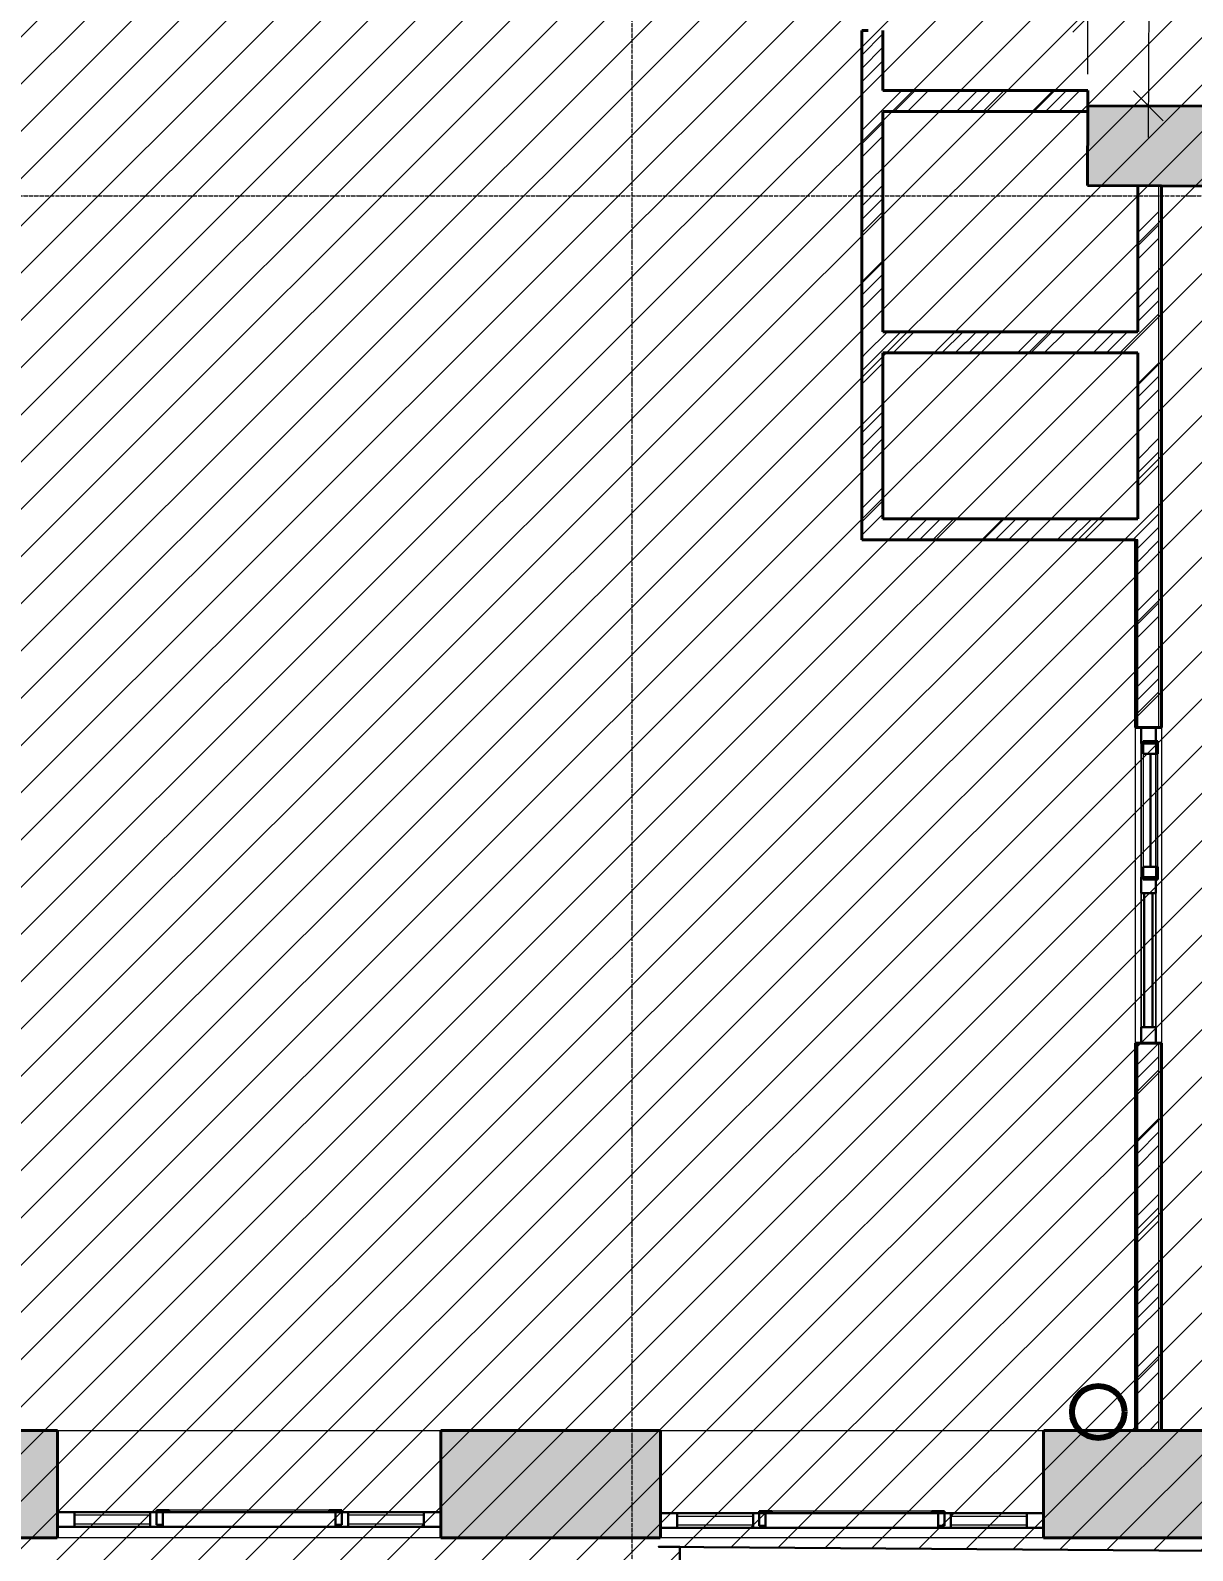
# Model space of a CAD drawing. Header units: millimetres. Extents: x -11886 to 379896, y -8130 to 47743.
# Drawn here: x 351007 to 356527, y 2318 to 9543 of the extents above; entities that cross this region are included whole.
import ezdxf

# ---------------------------------------------------------------- set-up
doc = ezdxf.new("R2010")
doc.units = ezdxf.units.MM
for name, pattern in [('ADSK_Линия сетки', [25, 20, -2.5, 0, -2.5]), ('ADSK_Сверху', [4.5, 3, -1.5]), ('ADSK_Снесено', [4.5, 3, -1.5])]:
    doc.linetypes.add(name, pattern=pattern)
for name, color, linetype, lineweight, true_color in [('_ Окна', 5, 'Continuous', 30, 0x0000ff), ('Витраж', 5, 'Continuous', 18, 0x0000ff), ('Окна', 5, 'Continuous', 18, 0x0000ff), ('Панели витража', 5, 'Continuous', 18, 0x0000ff), ('планы со стояками отопление_dwg', 7, 'Continuous', 9, 0x767676), ('Стены внутренние', 5, 'Continuous', 18, 0x0000ff), ('Стены наружные', 1, 'ADSK_Снесено', 18, 0xff0000), ('Стены штриховка', 5, 'Continuous', 18, 0x0000ff)]:
    doc.layers.add(name, color=color, linetype=linetype, lineweight=lineweight, true_color=true_color)
for name, color, linetype, lineweight in [('Оси', 7, 'Continuous', 9), ('Размеры', 7, 'Continuous', 9), ('стояки', 7, 'Continuous', 9)]:
    doc.layers.add(name, color=color, linetype=linetype, lineweight=lineweight)
doc.styles.add('GOST Common_1', font='GOST_Common.ttf', dxfattribs={"width": 0.9, "height": 200})
doc.dimstyles.new('ADSK_Основной_2_мм_Округление_до_1_мм', dxfattribs={"dimscale": 304.8, "dimtxt": 201.142999, "dimasz": 0.463911, "dimexe": 0.492126, "dimexo": 0.492126, "dimgap": 0.098425, "dimtad": 1, "dimdec": 0, "dimdsep": 46, "dimtxsty": 'GOST Common_1', "dimblk1": 'OBLIQUE', "dimblk2": 'OBLIQUE', "dimsah": 1, "dimcen": 0.09, "dimdle": 0.492126, "dimazin": 2, "dimtfac": 1, "dimtdec": 4, "dimtix": 1, "dimtmove": 0, "dimatfit": 3, "dimfxl": 1, "dimtvp": 1, "dimtolj": 1, "dimtzin": 0, "dimlwd": 20, "dimlwe": 20, "dimarcsym": 2})
pattern_1 = [(45, (322754.53, 150), (-179.6051, 179.6051), []), (45, (322818.03, 150), (0, 359.2102), []), (45, (322691.03, 150), (0, 359.2102), [])]

# ---------------------------------------------------------------- blocks, each defined once
blk = doc.blocks.new('Системная панель - _AR_Стекло_40мм_привязка по центру-1239009-04 План 4-го этажа')
at = {"layer": 'Панели витража', "color": 161, "linetype": 'ADSK_Сверху', "true_color": 0xaaaaff}
for p, q in [((180, 20), (-180, 20)), ((-180, -20), (-180, 20)), ((180, 20), (180, -20)), ((-180, -20), (180, -20))]:
    blk.add_line(p, q, dxfattribs=at)
blk = doc.blocks.new('Прямоугольный импост - 70х20_60мм-1225109-04 План 4-го этажа')
at = {"layer": 'Витраж', "color": 161, "linetype": 'ADSK_Сверху', "true_color": 0xaaaaff}
for p, q in [((39704.5, 2327.2), (39704.5, 2257.2)), ((39784.5, 2327.2), (39704.5, 2327.2)), ((40174.5, 2327.2), (40144.5, 2327.2)), ((39784.5, 2257.2), (39704.5, 2257.2)), ((40174.5, 2257.2), (40144.5, 2257.2))]:
    blk.add_line(p, q, dxfattribs=at)
blk = doc.blocks.new('Прямоугольный импост - 70х20_60мм-1424711-04 План 4-го этажа')
at = {"layer": 'Витраж', "color": 161, "linetype": 'ADSK_Сверху', "true_color": 0xaaaaff}
for p, q in [((-80, 35), (0, 35)), ((0, 35), (0, -35)), ((0, -35), (-80, -35))]:
    blk.add_line(p, q, dxfattribs=at)
blk = doc.blocks.new('Прямоугольный импост - 70х20_60мм-1424712-04 План 4-го этажа')
at = {"layer": 'Витраж', "color": 161, "linetype": 'ADSK_Сверху', "true_color": 0xaaaaff}
for p, q in [((0, 35), (-80, 35)), ((0, -35), (0, 35)), ((-80, -35), (0, -35))]:
    blk.add_line(p, q, dxfattribs=at)
blk = doc.blocks.new('Прямоугольный импост - 70х20_60мм-1225111-04 План 4-го этажа')
at = {"layer": 'Витраж', "color": 161, "linetype": 'ADSK_Сверху', "true_color": 0xaaaaff}
for p, q in [((40204.5, 2327.2), (40174.5, 2327.2)), ((41054.5, 2327.2), (41024.5, 2327.2)), ((40204.5, 2257.2), (40174.5, 2257.2)), ((41054.5, 2257.2), (41024.5, 2257.2))]:
    blk.add_line(p, q, dxfattribs=at)
blk = doc.blocks.new('Витраж-тент со смещением вовне - 60мм 30 сдвиг-1466942-04 План 4-го этажа')
at = {"layer": '_ Окна', "color": 161, "linetype": 'ADSK_Сверху', "true_color": 0xaaaaff}
for p, q in [((-440, 25), (-440, -45)), ((-440, 25), (-410, 25)), ((-440, -45), (-440, 25)), ((440, 25), (410, 25)), ((440, -45), (440, 25)), ((440, -45), (440, 25)), ((-380, -45), (-440, -45)), ((-380, -35), (-380, -45)), ((380, -35), (380, -45)), ((380, -45), (440, -45))]:
    blk.add_line(p, q, dxfattribs=at)
at = {"layer": 'Окна', "color": 161, "linetype": 'ADSK_Сверху', "true_color": 0xaaaaff}
blk.add_line((-380, -45), (380, -45), dxfattribs=at)
blk = doc.blocks.new('Витраж-тент со смещением вовне - 60мм 30 сдвиг-1466970-04 План 4-го этажа')
at = {"layer": '_ Окна', "color": 161, "linetype": 'ADSK_Сверху', "true_color": 0xaaaaff}
for p, q in [((-440, -35), (-440, -45)), ((-440, -45), (-440, -35)), ((-380, -45), (-440, -45)), ((-380, -35), (-380, -45)), ((380, -35), (380, -45)), ((380, -45), (440, -45)), ((440, -45), (440, -35)), ((440, -45), (440, -35))]:
    blk.add_line(p, q, dxfattribs=at)
at = {"layer": 'Окна', "color": 161, "linetype": 'ADSK_Сверху', "true_color": 0xaaaaff}
blk.add_line((-380, -45), (380, -45), dxfattribs=at)
blk = doc.blocks.new('Прямоугольный импост - 70х20_60мм-1225113-04 План 4-го этажа')
at = {"layer": 'Витраж', "color": 161, "linetype": 'ADSK_Сверху', "true_color": 0xaaaaff}
for p, q in [((41084.5, 2327.2), (41054.5, 2327.2)), ((41524.5, 2327.2), (41444.5, 2327.2)), ((41524.5, 2257.2), (41524.5, 2327.2)), ((41084.5, 2257.2), (41054.5, 2257.2)), ((41524.5, 2257.2), (41444.5, 2257.2))]:
    blk.add_line(p, q, dxfattribs=at)
blk = doc.blocks.new('Прямоугольный импост - 70х60мм-1424709-04 План 4-го этажа')
at = {"layer": 'Витраж', "color": 161, "linetype": 'ADSK_Сверху', "true_color": 0xaaaaff}
for p, q in [((-30, 35), (30, 35)), ((30, -35), (-30, -35))]:
    blk.add_line(p, q, dxfattribs=at)
blk = doc.blocks.new('Прямоугольный импост - 70х60мм-1225009-04 План 4-го этажа')
at = {"layer": 'Витраж', "color": 161, "linetype": 'ADSK_Сверху', "true_color": 0xaaaaff}
for p, q in [((39784.5, 2327.2), (39784.5, 2312.2)), ((40144.5, 2327.2), (39784.5, 2327.2)), ((40144.5, 2312.2), (40144.5, 2327.2)), ((39784.5, 2272.2), (39784.5, 2257.2)), ((40144.5, 2257.2), (39784.5, 2257.2)), ((40144.5, 2257.2), (40144.5, 2272.2))]:
    blk.add_line(p, q, dxfattribs=at)
blk = doc.blocks.new('Прямоугольный импост - 70х60мм-1242018-04 План 4-го этажа')
at = {"layer": 'Витраж', "color": 161, "linetype": 'ADSK_Сверху', "true_color": 0xaaaaff}
for p, q in [((40204.5, 2327.2), (40204.5, 2257.2)), ((41024.5, 2327.2), (40204.5, 2327.2)), ((41024.5, 2257.2), (41024.5, 2327.2)), ((41024.5, 2257.2), (40204.5, 2257.2))]:
    blk.add_line(p, q, dxfattribs=at)
blk = doc.blocks.new('Прямоугольный импост - 70х20_56мм-1463737-04 План 4-го этажа')
at = {"layer": 'Витраж', "color": 161, "linetype": 'ADSK_Сверху', "true_color": 0xaaaaff}
for p, q in [((33597.8, 6080), (33527.8, 6080)), ((33527.8, 5330), (33527.8, 6080)), ((33597.8, 5330), (33597.8, 6080))]:
    blk.add_line(p, q, dxfattribs=at)
blk = doc.blocks.new('Прямоугольный импост - 70х20_56мм-V5-04 План 4-го этажа')
at = {"layer": 'Витраж', "color": 161, "linetype": 'ADSK_Сверху', "true_color": 0xaaaaff}
for p, q in [((33527.8, 4580), (33527.8, 5330)), ((33597.8, 4580), (33597.8, 5330)), ((33527.8, 4580), (33597.8, 4580))]:
    blk.add_line(p, q, dxfattribs=at)
blk = doc.blocks.new('Прямоугольный импост - 70х20_60мм-V26-04 План 4-го этажа')
at = {"layer": 'Витраж', "lineweight": 30}
for p, q in [((-80, 35), (0, 35)), ((-80, -35), (-80, 35)), ((0, 35), (0, -35)), ((0, -35), (-80, -35))]:
    blk.add_line(p, q, dxfattribs=at)
blk = doc.blocks.new('Прямоугольный импост - 70х20_60мм-V27-04 План 4-го этажа')
at = {"layer": 'Витраж', "lineweight": 30}
for p, q in [((0, 35), (-80, 35)), ((-80, 35), (-80, -35)), ((0, -35), (0, 35)), ((-80, -35), (0, -35))]:
    blk.add_line(p, q, dxfattribs=at)
blk = doc.blocks.new('Прямоугольный импост - 70х60мм-V28-04 План 4-го этажа')
at = {"layer": 'Витраж', "lineweight": 30}
for p, q in [((-30, 35), (30, 35)), ((-30, -35), (-30, 35)), ((30, 35), (30, -35)), ((30, -35), (-30, -35))]:
    blk.add_line(p, q, dxfattribs=at)
blk = doc.blocks.new('Прямоугольный импост - 70х60мм-V29-04 План 4-го этажа')
at = {"layer": 'Витраж', "lineweight": 30}
for p, q in [((32624.6, 2345.9), (32624.6, 2275.9)), ((32984.6, 2345.9), (32624.6, 2345.9)), ((32984.6, 2275.9), (32984.6, 2345.9)), ((32624.6, 2275.9), (32984.6, 2275.9))]:
    blk.add_line(p, q, dxfattribs=at)
blk = doc.blocks.new('Прямоугольный импост - 70х60мм-V30-04 План 4-го этажа')
at = {"layer": 'Витраж', "lineweight": 30}
for p, q in [((31744.6, 2345.9), (31744.6, 2275.9)), ((32564.6, 2345.9), (31744.6, 2345.9)), ((32564.6, 2275.9), (32564.6, 2345.9)), ((31744.6, 2275.9), (32564.6, 2275.9))]:
    blk.add_line(p, q, dxfattribs=at)
blk = doc.blocks.new('Прямоугольный импост - 70х20_60мм-1236776-04 План 4-го этажа')
at = {"layer": 'Витраж', "lineweight": 30}
for p, q in [((-80, 35), (0, 35)), ((-80, -35), (-80, 35)), ((0, 35), (0, -35)), ((0, -35), (-80, -35))]:
    blk.add_line(p, q, dxfattribs=at)
blk = doc.blocks.new('Прямоугольный импост - 70х20_60мм-1236778-04 План 4-го этажа')
at = {"layer": 'Витраж', "lineweight": 30}
for p, q in [((0, 35), (-80, 35)), ((-80, 35), (-80, -35)), ((0, -35), (0, 35)), ((-80, -35), (0, -35))]:
    blk.add_line(p, q, dxfattribs=at)
blk = doc.blocks.new('Прямоугольный импост - 70х60мм-1236773-04 План 4-го этажа')
at = {"layer": 'Витраж', "lineweight": 30}
for p, q in [((-30, 35), (30, 35)), ((-30, -35), (-30, 35)), ((30, 35), (30, -35)), ((30, -35), (-30, -35))]:
    blk.add_line(p, q, dxfattribs=at)
blk = doc.blocks.new('Прямоугольный импост - 70х60мм-V9-04 План 4-го этажа')
at = {"layer": 'Витраж', "lineweight": 30}
for p, q in [((41084.5, 2327.2), (41084.5, 2257.2)), ((41444.5, 2327.2), (41084.5, 2327.2)), ((41444.5, 2257.2), (41444.5, 2327.2)), ((41084.5, 2257.2), (41444.5, 2257.2))]:
    blk.add_line(p, q, dxfattribs=at)
blk = doc.blocks.new('Прямоугольный импост - 70х60мм-V10-04 План 4-го этажа')
at = {"layer": 'Витраж', "lineweight": 30}
for p, q in [((40204.5, 2327.2), (40204.5, 2257.2)), ((41024.5, 2327.2), (40204.5, 2327.2)), ((41024.5, 2257.2), (41024.5, 2327.2)), ((40204.5, 2257.2), (41024.5, 2257.2))]:
    blk.add_line(p, q, dxfattribs=at)
blk = doc.blocks.new('Системная панель - _AR_Стекло_40мм_привязка по центру-1463740-04 План 4-го этажа')
at = {"layer": 'Панели витража', "lineweight": 30}
for p, q in [((318, 20), (-318, 20)), ((-318, 20), (-318, -20)), ((318, -20), (318, 20)), ((-318, -20), (318, -20))]:
    blk.add_line(p, q, dxfattribs=at)
blk = doc.blocks.new('Прямоугольный импост - 70х40_56мм-1228583-04 План 4-го этажа')
at = {"layer": 'Витраж'}
for p, q in [((33527.8, 5292), (33527.8, 4656)), ((33597.8, 5292), (33597.8, 4656))]:
    blk.add_line(p, q, dxfattribs=at)
blk = doc.blocks.new('Прямоугольный импост - 70х20_56мм-1463700-04 План 4-го этажа')
at = {"layer": 'Витраж', "lineweight": 30}
for p, q in [((-76, 35), (0, 35)), ((-76, -35), (-76, 35)), ((0, 35), (0, -35)), ((0, -35), (-76, -35))]:
    blk.add_line(p, q, dxfattribs=at)
blk = doc.blocks.new('Прямоугольный импост - 70х20_56мм-1463701-04 План 4-го этажа')
at = {"layer": 'Витраж', "lineweight": 30}
for p, q in [((0, 35), (-76, 35)), ((-76, 35), (-76, -35)), ((0, -35), (0, 35)), ((-76, -35), (0, -35))]:
    blk.add_line(p, q, dxfattribs=at)
blk = doc.blocks.new('Витраж-тент со смещением вовне - 60мм 11 сдвиг-2120067-04 План 4-го этажа')
at = {"layer": '_ Окна'}
for p, q in [((-329, 25), (-329, -45)), ((-329, 25), (-269, 25)), ((-329, -45), (-329, 25)), ((-269, 25), (-269, -45)), ((329, 25), (269, 25)), ((269, 25), (269, -45)), ((329, -45), (329, 25)), ((329, -45), (329, 25)), ((-269, -45), (-329, -45)), ((-269, -10), (269, -10)), ((269, -45), (329, -45))]:
    blk.add_line(p, q, dxfattribs=at)
at = {"layer": 'Окна'}
for p, q in [((269, 25), (-269, 25)), ((-269, -45), (269, -45))]:
    blk.add_line(p, q, dxfattribs=at)
blk = doc.blocks.new('Прямоугольный импост - 70х40_56мм-1463738-04 План 4-го этажа')
at = {"layer": 'Витраж'}
for p, q in [((33527.8, 6004), (33527.8, 5368)), ((33597.8, 6004), (33597.8, 5368))]:
    blk.add_line(p, q, dxfattribs=at)
blk = doc.blocks.new('Прямоугольный импост - 70х76мм-1463739-04 План 4-го этажа')
at = {"layer": 'Витраж', "lineweight": 30}
for p, q in [((-38, 35), (38, 35)), ((-38, -35), (-38, 35)), ((38, 35), (38, -35)), ((38, -35), (-38, -35))]:
    blk.add_line(p, q, dxfattribs=at)
blk = doc.blocks.new('планы со стояками отопление_dwg-1484427-04 План 4-го этажа')
at = {"layer": 'стояки', "color": 246, "lineweight": 80, "true_color": 0x7f001f}
blk.add_circle((203813.8, 412735.6), 124.3, dxfattribs=at)
blk = doc.blocks.new('_Oblique')
at = {"color": 0, "linetype": 'ByBlock', "lineweight": -2}
blk.add_line((-0.5, -0.5), (0.5, 0.5), dxfattribs=at)
blk = doc.blocks.new('*D2988')
at = {"layer": 'Defpoints', "color": 0, "transparency": 16777216}
for p in [(355056.1, 9956.5), (356028.8, 9856.5), (356028.8, 9256.7)]:
    blk.add_point(p, dxfattribs=at)
at = {"layer": 'Размеры', "color": 0, "lineweight": 20, "transparency": 16777216}
for p, q in [((356028.8, 9406.7), (356028.8, 10006.5)), ((354906.1, 9856.5), (356178.8, 9856.5)), ((355056.1, 9806.5), (355056.1, 9706.5))]:
    blk.add_line(p, q, dxfattribs=at)
at = {"layer": 'Размеры', "color": 0, "lineweight": 20, "transparency": 16777216, "xscale": 141.4, "yscale": 141.4, "zscale": 141.4, "rotation": 180}
blk.add_blockref('_Oblique', (355056.1, 9856.5), dxfattribs=at)
at = {"layer": 'Размеры', "color": 0, "lineweight": 20, "transparency": 16777216, "xscale": 141.4, "yscale": 141.4, "zscale": 141.4}
blk.add_blockref('_Oblique', (356028.8, 9856.5), dxfattribs=at)
at = {"layer": 'Размеры', "color": 0, "lineweight": 20, "transparency": 16777216, "insert": (355542.4, 9986.5), "char_height": 200, "width": 454.106, "attachment_point": 5, "style": 'GOST Common_1'}
blk.add_mtext('\\A1;973', dxfattribs=at)
blk = doc.blocks.new('*D2991')
at = {"layer": 'Defpoints', "color": 0, "transparency": 16777216}
for p in [(358925.5, 9697.5), (358925.3, 9597.5), (356028.7, 9184.8)]:
    blk.add_point(p, dxfattribs=at)
at = {"layer": 'Размеры', "color": 0, "lineweight": 20, "transparency": 16777216}
for p, q in [((356029.1, 9334.8), (356030.2, 9755.2)), ((355879.8, 9605.6), (359075.3, 9597.1)), ((358925.1, 9547.5), (358924.9, 9447.5))]:
    blk.add_line(p, q, dxfattribs=at)
at = {"layer": 'Размеры', "color": 0, "lineweight": 20, "transparency": 16777216, "xscale": 141.4, "yscale": 141.4, "zscale": 141.4}
for p, rotation in [((356029.8, 9605.2), 179.8485505273597), ((358925.3, 9597.5), 359.8485505273597)]:
    blk.add_blockref('_Oblique', p, dxfattribs=dict(at, rotation=rotation))
at = {"layer": 'Размеры', "color": 0, "lineweight": 20, "transparency": 16777216, "insert": (357477.9, 9731.3), "char_height": 200, "width": 605.475, "attachment_point": 5, "rotation": 359.84855, "style": 'GOST Common_1'}
blk.add_mtext('\\A1;2895', dxfattribs=at)
blk = doc.blocks.new('*D3029')
at = {"layer": 'Defpoints', "color": 0, "transparency": 16777216}
for p in [(355721.3, 13206.6), (356317.1, 9184), (356417.1, 9183.8)]:
    blk.add_point(p, dxfattribs=at)
at = {"layer": 'Размеры', "color": 0, "lineweight": 20, "transparency": 16777216}
for p, q in [((356328.1, 13355), (356316.7, 9034)), ((355871.3, 13206.2), (356477.7, 13204.6)), ((356267.1, 9184.2), (356167.1, 9184.4))]:
    blk.add_line(p, q, dxfattribs=at)
at = {"layer": 'Размеры', "color": 0, "lineweight": 20, "transparency": 16777216, "xscale": 141.4, "yscale": 141.4, "zscale": 141.4}
for p, rotation in [((356327.7, 13205), 89.84855052735752), ((356317.1, 9184), 269.8485505273575)]:
    blk.add_blockref('_Oblique', p, dxfattribs=dict(at, rotation=rotation))
at = {"layer": 'Размеры', "color": 0, "lineweight": 20, "transparency": 16777216, "insert": (356192.4, 11194.9), "char_height": 200, "width": 580.928, "attachment_point": 5, "rotation": 89.84855, "style": 'GOST Common_1'}
blk.add_mtext('\\A1;4021', dxfattribs=at)

msp = doc.modelspace()

# ---------------------------------------------------------------- hatches: boundary and pattern name
at = {"lineweight": 13, "true_color": 0x636466, "transparency": 33554559}
h = msp.add_hatch(dxfattribs=at)
h.set_pattern_fill('ANSI31', color=251, scale=50)
h.set_pattern_definition([(45, (322754.53, 85026.59), (-112.2532, 112.2532), [])])
h.paths.add_polyline_path([(372687.94, 8682.3), (378968.48, 8682.3), (378787.15, 43909.21), (368787.75, 43909.21), (368787.75, 21084.06), (369474.39, 21054.57), (369476.21, 11328.12), (323525.66, 11328.12), (323525.66, 8679.25), (323045.03, 8679.25), (323045.03, 456.79), (331027.53, 422.02), (331027.53, 2336.48), (341727.18, 2336.48), (341727.18, -2582.57), (354090.93, -2582.57), (354090.93, 2335.74), (364791.47, 2256.79), (364791.47, 300.23), (372687.94, 300.23)])
at = {"layer": 'Стены внутренние', "lineweight": 9}
h = msp.add_hatch(dxfattribs=at)
h.set_pattern_fill('FP_1', color=256, style=0, pattern_type=2)
h.set_pattern_definition(pattern_1)
h.paths.add_polyline_path([(354986.07, 9256.74), (355056.07, 9256.74), (355056.07, 9542.54), (354956.07, 9542.54), (354956.07, 9256.74)])
h.paths.add_polyline_path([(354986.07, 11242.54), (355056.07, 11242.54), (355056.07, 11342.54), (354956.07, 11342.54), (354956.07, 11242.54)])
h = msp.add_hatch(dxfattribs=at)
h.set_pattern_fill('FP_1', color=256, style=0, pattern_type=2)
h.set_pattern_definition(pattern_1)
h.paths.add_polyline_path([(355056.07, 8110.03), (355056.07, 9256.74), (354956.07, 9256.74), (354956.07, 8110.03)])
h = msp.add_hatch(dxfattribs=at)
h.set_pattern_fill('FP_1', color=256, style=0, pattern_type=2)
h.set_pattern_definition(pattern_1)
h.paths.add_polyline_path([(356028.65, 9156.74), (356028.8, 9256.74), (355056.07, 9256.74), (355056.07, 9156.74), (356027.72, 9156.74)])
at = {"layer": 'Стены внутренние', "true_color": 0xc0c0c0}
h = msp.add_hatch(color=9, dxfattribs=at)
h.paths.add_polyline_path([(364854.77, 8781.48), (364850.53, 9161.49), (363044.38, 9166.26), (363043.37, 8786.27), (363813.8, 8784.23)])
h.paths.add_polyline_path([(362013.38, 8788.99), (362013.38, 9168.99), (359954.16, 9174.43), (359953.15, 8794.43), (361561.13, 8790.18)])
h.paths.add_polyline_path([(358923.16, 8797.16), (358923.97, 9177.16), (356028.73, 9184.81), (356027.72, 8804.81), (357055.77, 8802.09)])
at = {"layer": 'Стены внутренние', "lineweight": 9}
h = msp.add_hatch(dxfattribs=at)
h.set_pattern_fill('FP_1', color=256, style=0, pattern_type=2)
h.set_pattern_definition(pattern_1)
h.paths.add_polyline_path([(356267.38, 7121.05), (356367.38, 7121.05), (356367.38, 8803.91), (356267.38, 8803.91), (356267.38, 7221.05)])
h = msp.add_hatch(dxfattribs=at)
h.set_pattern_fill('FP_1', color=256, style=0, pattern_type=2)
h.set_pattern_definition(pattern_1)
h.paths.add_polyline_path([(356255.38, 8010.03), (356267.38, 8010.03), (356267.38, 8110.03), (354956.07, 8110.03), (354956.07, 8010.03), (356163.97, 8010.03)])
h = msp.add_hatch(dxfattribs=at)
h.set_pattern_fill('FP_1', color=256, style=0, pattern_type=2)
h.set_pattern_definition(pattern_1)
h.paths.add_polyline_path([(354956.07, 7221.05), (355056.07, 7221.05), (355056.07, 8010.03), (354956.07, 8010.03), (354956.07, 7982.26)])
h = msp.add_hatch(dxfattribs=at)
h.set_pattern_fill('FP_1', color=256, style=0, pattern_type=2)
h.set_pattern_definition(pattern_1)
h.paths.add_polyline_path([(356255.38, 7121.05), (356267.38, 7121.05), (356267.38, 7221.05), (354956.07, 7221.05), (354956.07, 7121.05), (356211.9, 7121.05)])
h = msp.add_hatch(dxfattribs=at)
h.set_pattern_fill('FP_1', color=256, style=0, pattern_type=2)
h.set_pattern_definition(pattern_1)
h.paths.add_polyline_path([(356267.38, 2889.5), (356367.38, 2889.5), (356367.38, 4730.03), (356267.38, 4730.03), (356267.38, 3436.26)])
h.paths.add_polyline_path([(356267.38, 6230.03), (356367.38, 6230.03), (356367.38, 7121.05), (356267.38, 7121.05), (356267.38, 6645.9)])
at = {"layer": 'Стены наружные', "true_color": 0xc0c0c0}
h = msp.add_hatch(color=9, dxfattribs=at)
h.paths.add_polyline_path([(364278.99, 2379.5), (365301.47, 2379.5), (365300.53, 2889.5), (364278.99, 2889.5), (364278.99, 2683.43)])
h.paths.add_polyline_path([(362458.99, 2379.5), (362458.99, 2889.5), (361442.17, 2889.5), (361442.17, 2379.5), (361561.13, 2379.5)])
h.paths.add_polyline_path([(359622.17, 2379.5), (359622.17, 2889.5), (358629.15, 2889.5), (358629.15, 2379.5), (359308.45, 2379.5)])
h.paths.add_polyline_path([(356158.59, 2379.5), (356809.15, 2379.5), (356809.15, 2889.5), (355819.17, 2889.5), (355819.17, 2379.5)])
h.paths.add_polyline_path([(352956.27, 2379.5), (353999.17, 2379.5), (353999.17, 2889.5), (352956.27, 2889.5), (352956.27, 2712.14)])
h.paths.add_polyline_path([(351136.27, 2379.5), (351136.27, 2889.5), (350123.49, 2889.5), (350123.49, 2379.5), (350615.42, 2379.5)])
h.paths.add_polyline_path([(348303.49, 2379.5), (348303.49, 2889.5), (347304.35, 2889.5), (347304.35, 2379.5), (348045.05, 2379.5)])
h.paths.add_polyline_path([(344533.07, 2379.5), (345484.35, 2379.5), (345484.35, 2889.5), (344533.07, 2889.5), (344533.07, 2723.68)])
h.paths.add_polyline_path([(341692.25, 2379.5), (342713.07, 2379.5), (342713.07, 2889.5), (341692.25, 2889.5), (341692.25, 2723.68)])
h.paths.add_polyline_path([(339035.07, 2379.5), (339872.25, 2379.5), (339872.25, 2889.5), (338882.04, 2889.5), (338882.04, 2379.5), (339034.34, 2379.5)])
h.paths.add_polyline_path([(336058.78, 2379.5), (337062.04, 2379.5), (337062.04, 2889.5), (336058.78, 2889.5), (336058.78, 2731.97)])
h.paths.add_polyline_path([(331027.53, 2379.5), (331404.77, 2379.5), (331404.77, 2889.5), (331027.53, 2889.5), (331027.53, 2731.97)])
h.paths.add_polyline_path([(334238.78, 2379.5), (334238.78, 2889.5), (333224.77, 2889.5), (333224.77, 2379.5)])

# ---------------------------------------------------------------- linework, layer by layer
at = {"color": 251, "lineweight": 30, "true_color": 0x636466}
msp.add_lwpolyline([(368787.75, 21084.06), (368787.75, 43909.21), (378787.15, 43909.21), (378968.48, 8682.3), (372687.94, 8682.3), (372687.94, 300.23), (364791.47, 300.23), (364791.47, 2256.79), (353990.51, 2336.48), (354090.93, 2335.74), (354090.93, -2582.57), (341727.18, -2582.57), (341727.18, 2336.48), (331027.53, 2336.48), (331027.53, 422.02), (323045.03, 456.79), (323045.03, 8679.25)], dxfattribs=at)
at = {"layer": 'Оси', "linetype": 'ADSK_Линия сетки'}
for p, q in [((353864.44, -5025.59), (353864.44, 44684.79)), ((311668.31, 8756.79), (379896.25, 8756.79))]:
    msp.add_line(p, q, dxfattribs=at)
at = {"layer": 'Стены внутренние', "color": 18, "lineweight": 40, "true_color": 0x000000}
for p, q in [((354956.07, 9542.54), (354956.07, 7121.05)), ((354986.07, 9542.54), (354956.07, 9542.54)), ((355056.07, 9256.74), (355056.07, 9542.54)), ((356028.8, 9256.74), (355056.07, 9256.74)), ((356028.8, 9156.74), (356028.8, 9256.74)), ((356028.73, 9184.81), (356027.72, 8804.81)), ((358924.16, 9177.16), (356028.73, 9184.81)), ((355056.07, 8110.03), (355056.07, 9156.74)), ((355056.07, 9156.74), (356028.8, 9156.74)), ((356027.72, 8804.81), (356377.38, 8803.89)), ((356267.38, 8804.18), (356267.38, 8110.03)), ((356379.38, 6230.03), (356379.38, 8803.88)), ((356379.38, 8803.88), (358617.15, 8797.97)), ((356267.38, 8110.03), (355056.07, 8110.03)), ((355056.07, 8010.03), (356267.38, 8010.03)), ((355056.07, 7221.05), (355056.07, 8010.03)), ((356267.38, 8010.03), (356267.38, 7221.05)), ((356267.38, 7221.05), (355056.07, 7221.05)), ((354956.07, 7121.05), (356255.38, 7121.05)), ((356255.38, 7121.05), (356255.38, 6230.03)), ((356255.38, 6230.03), (356379.38, 6230.03)), ((356255.38, 4730.03), (356255.38, 2889.5)), ((356379.38, 4730.03), (356255.38, 4730.03)), ((356379.38, 2889.5), (356379.38, 4730.03)), ((356257.38, 2889.5), (356377.38, 2889.5))]:
    msp.add_line(p, q, dxfattribs=at)
at = {"layer": 'Стены внутренние', "color": 18, "true_color": 0x000000}
for p, q in [((356255.38, 4730.03), (356255.38, 6230.03)), ((356379.38, 6230.03), (356379.38, 4730.03))]:
    msp.add_line(p, q, dxfattribs=at)
at = {"layer": 'Стены наружные', "color": 18, "lineweight": 40, "true_color": 0x000000}
for p, q in [((351136.27, 2889.5), (350123.49, 2889.5)), ((351136.27, 2379.5), (351136.27, 2889.5)), ((353999.17, 2889.5), (352956.27, 2889.5)), ((352956.27, 2889.5), (352956.27, 2379.5)), ((353999.17, 2379.5), (353999.17, 2889.5)), ((356255.38, 2889.5), (355819.17, 2889.5)), ((355819.17, 2889.5), (355819.17, 2379.5)), ((356809.15, 2889.5), (356379.38, 2889.5)), ((350123.49, 2379.5), (351136.27, 2379.5)), ((352956.27, 2379.5), (353999.17, 2379.5)), ((355819.17, 2379.5), (356809.15, 2379.5))]:
    msp.add_line(p, q, dxfattribs=at)
at = {"layer": 'Стены наружные', "color": 18, "true_color": 0x000000}
for p, q in [((351136.27, 2889.5), (352956.27, 2889.5)), ((353999.17, 2889.5), (355819.17, 2889.5)), ((352956.27, 2379.5), (351136.27, 2379.5)), ((355819.17, 2379.5), (353999.17, 2379.5))]:
    msp.add_line(p, q, dxfattribs=at)
at = {"layer": 'Стены штриховка'}
for p, q in [((356367.38, 6230.03), (356367.38, 8803.91)), ((356379.38, 8803.88), (356377.38, 8803.89)), ((356377.38, 6230.03), (356377.38, 8803.89)), ((356267.38, 7121.05), (356255.38, 7121.05)), ((356257.38, 6230.03), (356257.38, 7121.05)), ((356267.38, 6230.03), (356267.38, 7121.05)), ((356257.38, 2889.5), (356257.38, 4730.03)), ((356267.38, 2889.5), (356267.38, 4730.03)), ((356367.38, 2889.5), (356367.38, 4730.03)), ((356377.38, 2889.5), (356377.38, 4730.03)), ((356255.38, 2889.5), (356257.38, 2889.5)), ((356377.38, 2889.5), (356379.38, 2889.5))]:
    msp.add_line(p, q, dxfattribs=at)

# ---------------------------------------------------------------- block references
at = {"layer": '_ Окна', "rotation": 89.99999999999984}
msp.add_blockref('Витраж-тент со смещением вовне - 60мм 11 сдвиг-2120067-04 План 4-го этажа', (356317.38, 5836.03), dxfattribs=at)
at = {"layer": '_ Окна', "color": 161, "linetype": 'ADSK_Сверху', "true_color": 0xaaaaff, "rotation": 180}
for name, p in [('Витраж-тент со смещением вовне - 60мм 30 сдвиг-1466942-04 План 4-го этажа', (352046.27, 2465.97)), ('Витраж-тент со смещением вовне - 60мм 30 сдвиг-1466970-04 План 4-го этажа', (352046.27, 2465.97)), ('Витраж-тент со смещением вовне - 60мм 30 сдвиг-1466942-04 План 4-го этажа', (354909.17, 2460.89)), ('Витраж-тент со смещением вовне - 60мм 30 сдвиг-1466970-04 План 4-го этажа', (354909.17, 2460.89))]:
    msp.add_blockref(name, p, dxfattribs=at)
at = {"layer": 'Витраж', "color": 161, "linetype": 'ADSK_Сверху', "true_color": 0xaaaaff}
for name, p in [('Прямоугольный импост - 70х20_56мм-1463737-04 План 4-го этажа', (322754.53, 150)), ('Прямоугольный импост - 70х20_56мм-V5-04 План 4-го этажа', (322754.53, 150)), ('Прямоугольный импост - 70х20_60мм-1225109-04 План 4-го этажа', (311431.82, 173.82)), ('Прямоугольный импост - 70х60мм-1225009-04 План 4-го этажа', (311431.82, 173.82)), ('Прямоугольный импост - 70х20_60мм-1225111-04 План 4-го этажа', (311431.82, 173.82)), ('Прямоугольный импост - 70х60мм-1242018-04 План 4-го этажа', (311431.82, 173.82)), ('Прямоугольный импост - 70х20_60мм-1225113-04 План 4-го этажа', (311431.82, 173.82)), ('Прямоугольный импост - 70х60мм-1225009-04 План 4-го этажа', (312731.82, 173.82)), ('Прямоугольный импост - 70х20_60мм-1424712-04 План 4-го этажа', (352956.27, 2465.97)), ('Прямоугольный импост - 70х20_60мм-1225109-04 План 4-го этажа', (314294.72, 168.74)), ('Прямоугольный импост - 70х60мм-1225009-04 План 4-го этажа', (314294.72, 168.74)), ('Прямоугольный импост - 70х20_60мм-1225111-04 План 4-го этажа', (314294.72, 168.74)), ('Прямоугольный импост - 70х60мм-1242018-04 План 4-го этажа', (314294.72, 168.74)), ('Прямоугольный импост - 70х20_60мм-1225113-04 План 4-го этажа', (314294.72, 168.74)), ('Прямоугольный импост - 70х60мм-1225009-04 План 4-го этажа', (315594.72, 168.74)), ('Прямоугольный импост - 70х20_60мм-1424712-04 План 4-го этажа', (355819.17, 2460.89))]:
    msp.add_blockref(name, p, dxfattribs=at)
at = {"layer": 'Витраж', "extrusion": (0, 0, -1), "rotation": 90.00000000000017}
for name, p in [('Прямоугольный импост - 70х20_56мм-1463700-04 План 4-го этажа', (-356317.38, 6230.03)), ('Прямоугольный импост - 70х76мм-1463739-04 План 4-го этажа', (-356317.38, 5480.03))]:
    msp.add_blockref(name, p, dxfattribs=at)
at = {"layer": 'Витраж'}
for name, p in [('Прямоугольный импост - 70х40_56мм-1463738-04 План 4-го этажа', (322754.53, 150)), ('Прямоугольный импост - 70х40_56мм-1228583-04 План 4-го этажа', (322754.53, 150)), ('Прямоугольный импост - 70х60мм-V9-04 План 4-го этажа', (310131.82, 173.82)), ('Прямоугольный импост - 70х60мм-V10-04 План 4-го этажа', (311431.82, 173.82)), ('Прямоугольный импост - 70х60мм-V9-04 План 4-го этажа', (311431.82, 173.82)), ('Прямоугольный импост - 70х20_60мм-1236778-04 План 4-го этажа', (352956.27, 2465.97)), ('Прямоугольный импост - 70х60мм-V29-04 План 4-го этажа', (321454.53, 150)), ('Прямоугольный импост - 70х60мм-V30-04 План 4-го этажа', (322754.53, 150)), ('Прямоугольный импост - 70х60мм-V29-04 План 4-го этажа', (322754.53, 150)), ('Прямоугольный импост - 70х20_60мм-V27-04 План 4-го этажа', (355819.17, 2460.89))]:
    msp.add_blockref(name, p, dxfattribs=at)
at = {"layer": 'Витраж', "rotation": 269.9999999999998}
msp.add_blockref('Прямоугольный импост - 70х20_56мм-1463701-04 План 4-го этажа', (356317.38, 4730.03), dxfattribs=at)
at = {"layer": 'Витраж', "color": 161, "linetype": 'ADSK_Сверху', "true_color": 0xaaaaff, "extrusion": (0, 0, -1)}
for name, p in [('Прямоугольный импост - 70х20_60мм-1424711-04 План 4-го этажа', (-351136.27, 2465.97)), ('Прямоугольный импост - 70х60мм-1424709-04 План 4-го этажа', (-351606.27, 2465.97)), ('Прямоугольный импост - 70х60мм-1424709-04 План 4-го этажа', (-352486.27, 2465.97)), ('Прямоугольный импост - 70х20_60мм-1424711-04 План 4-го этажа', (-353999.17, 2460.89)), ('Прямоугольный импост - 70х60мм-1424709-04 План 4-го этажа', (-354469.17, 2460.89)), ('Прямоугольный импост - 70х60мм-1424709-04 План 4-го этажа', (-355349.17, 2460.89))]:
    msp.add_blockref(name, p, dxfattribs=at)
at = {"layer": 'Витраж', "extrusion": (0, 0, -1)}
for name, p in [('Прямоугольный импост - 70х20_60мм-1236776-04 План 4-го этажа', (-351136.27, 2465.97)), ('Прямоугольный импост - 70х60мм-1236773-04 План 4-го этажа', (-351606.27, 2465.97)), ('Прямоугольный импост - 70х60мм-1236773-04 План 4-го этажа', (-352486.27, 2465.97)), ('Прямоугольный импост - 70х20_60мм-V26-04 План 4-го этажа', (-353999.17, 2460.89)), ('Прямоугольный импост - 70х60мм-V28-04 План 4-го этажа', (-354469.17, 2460.89)), ('Прямоугольный импост - 70х60мм-V28-04 План 4-го этажа', (-355349.17, 2460.89))]:
    msp.add_blockref(name, p, dxfattribs=at)
at = {"layer": 'Панели витража', "rotation": 89.99999999999984}
msp.add_blockref('Системная панель - _AR_Стекло_40мм_привязка по центру-1463740-04 План 4-го этажа', (356317.38, 5124.03), dxfattribs=at)
at = {"layer": 'Панели витража', "color": 161, "linetype": 'ADSK_Сверху', "true_color": 0xaaaaff, "rotation": 180}
for p in [(351396.27, 2465.97), (352696.27, 2465.97), (354259.17, 2460.89), (355559.17, 2460.89)]:
    msp.add_blockref('Системная панель - _AR_Стекло_40мм_привязка по центру-1239009-04 План 4-го этажа', p, dxfattribs=at)
at = {"layer": 'планы со стояками отопление_dwg', "color": 6, "true_color": 0xff00ff}
msp.add_blockref('планы со стояками отопление_dwg-1484427-04 План 4-го этажа', (152265.33, -409758.64), dxfattribs=at)

# ---------------------------------------------------------------- dimensions: what is measured, and where the dimension line sits
at = {"layer": 'Размеры', "lineweight": 20}
for base, p1, p2, angle, override, picture, middle in [((356317.09, 9184.05), (355721.33, 13206.63), (356417.07, 9183.78), 89.848551, {"dimpost": '<>', "dimfxl": 4082.569541}, '*D3029', (356192.4, 11194.88)), ((358925.27, 9597.51), (356028.73, 9184.81), (358925.54, 9697.5), 359.848551, {"dimpost": '<>', "dimfxl": 2941.825584}, '*D2991', (357477.9, 9731.34))]:
    dim = msp.add_linear_dim(base=base, p1=p1, p2=p2, angle=angle, dimstyle='ADSK_Основной_2_мм_Округление_до_1_мм', override=override, dxfattribs=at)
    dim.commit()
    dim.dimension.update_dxf_attribs({"geometry": picture, "text_midpoint": middle})
dim = msp.add_linear_dim(base=(356028.8, 9856.55), p1=(355056.07, 9956.53), p2=(356028.8, 9256.74), dimstyle='ADSK_Основной_2_мм_Округление_до_1_мм', override={"dimpost": '<>', "dimfxl": 1198.296479}, dxfattribs=at)
dim.commit()
dim.dimension.update_dxf_attribs({"geometry": '*D2988', "text_midpoint": (355542.44, 9986.55)})

doc.saveas('drawing.dxf')
